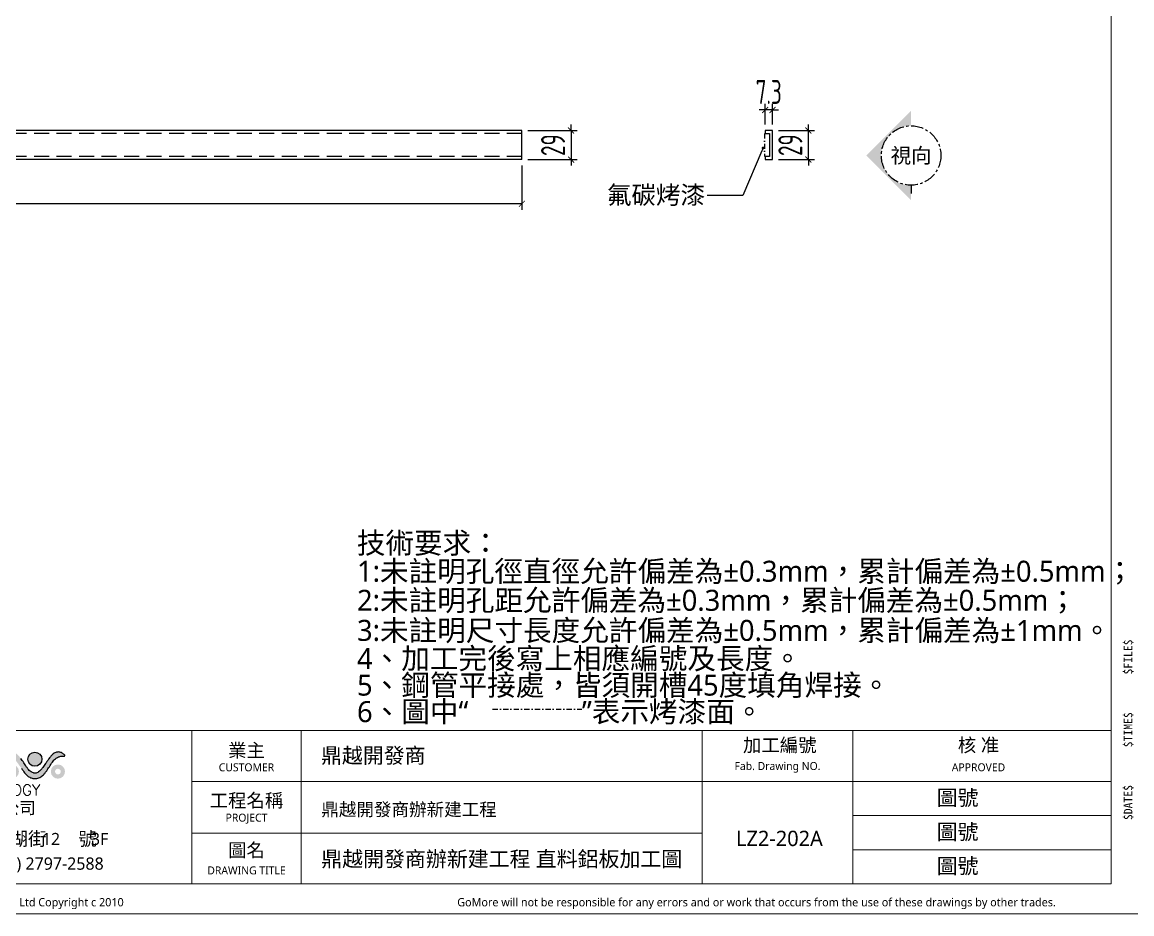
# Model space of a CAD drawing. Extents: x -3378 to 102197, y -3799 to 48702.
# Drawn here: x 12801 to 13910, y 5427 to 6318 of the extents above; entities that cross this region are included whole.
import ezdxf
from ezdxf import colors
from ezdxf.entities.mleader import LeaderData, LeaderLine
from ezdxf.enums import TextEntityAlignment as Align
from ezdxf.math import Vec2, Vec3

# ---------------------------------------------------------------- set-up
doc = ezdxf.new("R2010")
doc.units = 0
for name, pattern in [('CENTER', [2, 1.25, -0.25, 0.25, -0.25]), ('DASHDOT', [1, 0.5, -0.25, 0, -0.25]), ('HIDDEN', [0.375, 0.25, -0.125])]:
    doc.linetypes.add(name, pattern=pattern)
for name, color, linetype in [('DIM', 173, 'Continuous'), ('GM_ANNO_LABL', 4, 'Continuous'), ('GM_ANNO_TEXT', 7, 'Continuous'), ('噴塗面', 6, 'DASHDOT'), ('金屬面材 METAL PANEL', 2, 'Continuous'), ('隱藏線 HIDDEN', 8, 'HIDDEN')]:
    doc.layers.add(name, color=color, linetype=linetype)
doc.layers.add('GM_CNST', color=171, linetype='Continuous', lineweight=5, plot=False)
doc.styles.add('CHINESE', font='ros1.shx', dxfattribs={"width": 0.75, "bigfont": 'hztxt.shx'})
doc.styles.add('GM', font='')
doc.styles.add('TITLE_BLOCK', font='romans.shx', dxfattribs={"width": 0.8, "bigfont": 'stsl.shx'})
doc.styles.get('GM').set_extended_font_data('Microsoft JhengHei')
doc.dimstyles.new('F-06', dxfattribs={"dimscale": 6, "dimtxt": 4, "dimasz": 1, "dimexe": 1, "dimexo": 1, "dimgap": 1, "dimtad": 1, "dimdec": 1, "dimzin": 12, "dimdsep": 46, "dimtxsty": 'CHINESE', "dimblk": 'ARCHTICK', "dimcen": 0, "dimclrd": 4, "dimclre": 4, "dimclrt": 1, "dimadec": 0, "dimazin": 3, "dimtfac": 1, "dimtdec": 1, "dimtix": 1, "dimtmove": 2, "dimatfit": 3, "dimfxl": 1, "dimtolj": 1, "dimtzin": 0, "dimarcsym": 0})

# ---------------------------------------------------------------- blocks, each defined once
blk = doc.blocks.new('_ArchTick')
at = {"color": 0, "linetype": 'ByBlock', "const_width": 0.15}
blk.add_lwpolyline([(-0.5, -0.5), (0.5, 0.5)], dxfattribs=at)
blk = doc.blocks.new('*D1190')
at = {"layer": 'Defpoints', "color": 0, "ltscale": 10, "transparency": 16777216}
for p in [(11568.8, 6180.9), (13300.2, 6180.9, 0), (11568.8, 6136.8)]:
    blk.add_point(p, dxfattribs=at)
at = {"layer": 'DIM', "color": 4, "lineweight": -2, "ltscale": 10, "transparency": 16777216}
for p, q in [((11568.8, 6174.9), (11568.8, 6130.8)), ((13300.2, 6174.9), (13300.2, 6130.8)), ((13300.2, 6136.8), (11568.8, 6136.8))]:
    blk.add_line(p, q, dxfattribs=at)
at = {"layer": 'DIM', "color": 4, "lineweight": -2, "ltscale": 10, "transparency": 16777216, "xscale": 6, "yscale": 6, "zscale": 6, "rotation": 180}
blk.add_blockref('_ArchTick', (11568.8, 6136.8), dxfattribs=at)
at = {"layer": 'DIM', "color": 4, "lineweight": -2, "ltscale": 10, "transparency": 16777216, "xscale": 6, "yscale": 6, "zscale": 6}
blk.add_blockref('_ArchTick', (13300.2, 6136.8), dxfattribs=at)
at = {"layer": 'DIM', "color": 1, "ltscale": 10, "transparency": 16777216, "insert": (12434.5, 6154.8), "char_height": 24, "attachment_point": 5, "style": 'CHINESE'}
blk.add_mtext('\\A1;4275', dxfattribs=at)
blk = doc.blocks.new('*D1191')
at = {"layer": 'Defpoints', "color": 0, "ltscale": 10, "transparency": 16777216}
for p in [(13550.5, 6209.9), (13586.4, 6209.9), (13550.5, 6180.9)]:
    blk.add_point(p, dxfattribs=at)
at = {"layer": 'DIM', "color": 4, "lineweight": -2, "ltscale": 10, "transparency": 16777216}
for p, q in [((13556.5, 6209.9), (13592.4, 6209.9)), ((13586.4, 6209.9), (13586.4, 6215.9)), ((13586.4, 6180.9), (13586.4, 6209.9)), ((13556.5, 6180.9), (13592.4, 6180.9)), ((13586.4, 6180.9), (13586.4, 6174.9))]:
    blk.add_line(p, q, dxfattribs=at)
at = {"layer": 'DIM', "color": 4, "lineweight": -2, "ltscale": 10, "transparency": 16777216, "xscale": 6, "yscale": 6, "zscale": 6}
for p, rotation in [((13586.4, 6209.9), 270), ((13586.4, 6180.9), 90)]:
    blk.add_blockref('_ArchTick', p, dxfattribs=dict(at, rotation=rotation))
at = {"layer": 'DIM', "color": 1, "ltscale": 10, "transparency": 16777216, "insert": (13568.4, 6195.4), "char_height": 24, "attachment_point": 5, "rotation": 90, "style": 'CHINESE'}
blk.add_mtext('\\A1;29', dxfattribs=at)
blk = doc.blocks.new('*D1192')
at = {"layer": 'Defpoints', "color": 0, "ltscale": 10, "transparency": 16777216}
for p in [(13543.2, 6230.5), (13543.2, 6209.9), (13550.5, 6209.9)]:
    blk.add_point(p, dxfattribs=at)
at = {"layer": 'DIM', "color": 4, "lineweight": -2, "ltscale": 10, "transparency": 16777216}
for p, q in [((13543.2, 6215.9), (13543.2, 6236.5)), ((13550.5, 6215.9), (13550.5, 6236.5)), ((13543.2, 6230.5), (13537.2, 6230.5)), ((13550.5, 6230.5), (13543.2, 6230.5)), ((13550.5, 6230.5), (13556.5, 6230.5))]:
    blk.add_line(p, q, dxfattribs=at)
at = {"layer": 'DIM', "color": 4, "lineweight": -2, "ltscale": 10, "transparency": 16777216, "xscale": 6, "yscale": 6, "zscale": 6}
blk.add_blockref('_ArchTick', (13543.2, 6230.5), dxfattribs=at)
at = {"layer": 'DIM', "color": 4, "lineweight": -2, "ltscale": 10, "transparency": 16777216, "xscale": 6, "yscale": 6, "zscale": 6, "rotation": 180}
blk.add_blockref('_ArchTick', (13550.5, 6230.5), dxfattribs=at)
at = {"layer": 'DIM', "color": 1, "ltscale": 10, "transparency": 16777216, "insert": (13546.8, 6248.5), "char_height": 24, "attachment_point": 5, "style": 'CHINESE'}
blk.add_mtext('\\A1;7.3', dxfattribs=at)
blk = doc.blocks.new('*D1193')
at = {"layer": 'Defpoints', "color": 0, "ltscale": 10, "transparency": 16777216}
for p in [(13300.2, 6209.9, 0), (13300.2, 6180.9, 0), (13349.3, 6180.9)]:
    blk.add_point(p, dxfattribs=at)
at = {"layer": 'DIM', "color": 4, "lineweight": -2, "ltscale": 10, "transparency": 16777216}
for p, q in [((13306.2, 6209.9), (13355.3, 6209.9)), ((13349.3, 6209.9), (13349.3, 6215.9)), ((13349.3, 6209.9), (13349.3, 6180.9)), ((13306.2, 6180.9), (13355.3, 6180.9)), ((13349.3, 6180.9), (13349.3, 6174.9))]:
    blk.add_line(p, q, dxfattribs=at)
at = {"layer": 'DIM', "color": 4, "lineweight": -2, "ltscale": 10, "transparency": 16777216, "xscale": 6, "yscale": 6, "zscale": 6}
for p, rotation in [((13349.3, 6209.9), 270), ((13349.3, 6180.9), 90)]:
    blk.add_blockref('_ArchTick', p, dxfattribs=dict(at, rotation=rotation))
at = {"layer": 'DIM', "color": 1, "ltscale": 10, "transparency": 16777216, "insert": (13331.3, 6195.4), "char_height": 24, "attachment_point": 5, "rotation": 90, "style": 'CHINESE'}
blk.add_mtext('\\A1;29', dxfattribs=at)
blk = doc.blocks.new('*U47')
blk.add_hatch(color=256).paths.add_polyline_path([(-4.46, 2.97), (0, -1.49), (0, 0, -1), (0, 5.94), (0, 7.43)])
at = {"linetype": 'ByBlock', "ltscale": 3}
blk.add_lwpolyline([(0, 0), (0, -0.82)], dxfattribs=at)
at = {"linetype": 'ByBlock'}
blk.add_circle((0, 2.97), 2.97, dxfattribs=at)
at = {"layer": 'GM_ANNO_TEXT', "style": 'GM'}
blk.add_attdef('圖號', text='', height=1.5, dxfattribs=at).set_placement((0, 2.97), align=Align.MIDDLE_CENTER)
blk = doc.blocks.new('_Dot')
at = {"color": 0, "linetype": 'ByBlock', "lineweight": -2}
blk.add_line((-0.5, 0), (-1, 0), dxfattribs=at)
at = {"color": 0, "linetype": 'ByBlock', "const_width": 0.5}
blk.add_lwpolyline([(-0.25, 0, 1), (0.25, 0, 1)], format="xyb", close=True, dxfattribs=at)
blk = doc.blocks.new('TK')
h = blk.add_hatch(color=1)
h.dxf.hatch_style = 1
edge = h.paths.add_edge_path()
edge.add_arc((231.76, 26), 0.918, 114.4294, 122.3326)
edge.add_arc((232.22, 25.27), 1.78, 122.3327, 127.1418)
edge.add_arc((232.22, 25.27), 1.78, 127.1419, 131.9513)
edge.add_arc((231.65, 25.92), 0.917, 131.9512, 139.8579)
edge.add_line((230.94, 26.51), (230.76, 26.29))
edge.add_line((230.76, 26.29), (231.23, 26.26))
edge.add_arc((231.05, 23.91), 2.35, 69.6371, 85.6424, ccw=False)
edge.add_arc((231.28, 24.52), 1.7, 49.2402, 69.6371, ccw=False)
edge.add_arc((230.32, 23.41), 3.17, 35.392, 49.2402, ccw=False)
edge.add_arc((218.34, 14.9), 17.86, 31.5434, 35.3919, ccw=False)
edge.add_arc((241.47, 29.09), 9.27, 211.5433, 217.2438)
edge.add_arc((236.58, 25.38), 3.13, 217.2438, 230.0412)
edge.add_arc((235.85, 24.51), 2, 230.0412, 246.6697)
edge.add_arc((235.76, 24.31), 1.78, 246.6696, 264.8188)
edge.add_arc((235.8, 24.68), 2.16, 264.8188, 274.4711)
edge.add_arc((235.82, 24.39), 1.86, 274.4711, 285.2486)
edge.add_arc((235.83, 24.37), 1.84, 285.2486, 296.0811)
edge.add_arc((235.73, 24.58), 2.07, 296.081, 306.0133)
edge.add_arc((235.78, 24.51), 1.98, 306.0134, 316.3716)
edge.add_arc((234.16, 26.05), 4.22, 316.3716, 322.2576)
edge.add_arc((230.7, 28.73), 8.59, 322.2576, 326.2019)
edge.add_arc((203.46, 46.96), 41.38, 326.2019, 327.4312)
edge.add_arc((245.8, 19.91), 8.87, 141.5004, 147.4312, ccw=False)
edge.add_arc((240.98, 23.75), 2.7, 127.1354, 141.5003, ccw=False)
edge.add_arc((240.38, 24.55), 1.71, 108.2514, 127.1354, ccw=False)
edge.add_arc((240.4, 24.46), 1.8, 90.0896, 108.2514, ccw=False)
edge.add_arc((240.39, 30.62), 4.36, 270.0896, 274.0085)
edge.add_arc((240.69, 26.37), 0.0978, 274.0085, 334.1074)
edge.add_arc((240.71, 26.36), 0.0826, 334.1075, 401.984)
edge.add_arc((238.25, 24.15), 3.39, 41.9841, 46.6766)
edge.add_arc((239.74, 25.73), 1.22, 46.6766, 72.4776)
edge.add_arc((239.73, 25.7), 1.25, 72.4776, 97.7376)
edge.add_arc((239.76, 25.47), 1.48, 97.7376, 120.6475)
edge.add_arc((240.06, 24.96), 2.08, 120.6475, 138.4485)
edge.add_arc((240.39, 24.67), 2.51, 138.4485, 143.5499)
edge.add_arc((256.94, 12.44), 23.09, 143.5499, 144.5475)
edge.add_arc((258.84, 11.09), 25.42, 144.5476, 145.6048)
edge.add_arc((261.2, 9.48), 28.28, 145.6048, 146.5809)
edge.add_arc((222.55, 34.97), 18.02, 323.9372, 326.5809, ccw=False)
edge.add_arc((233.26, 27.18), 4.78, 316.8446, 323.9372, ccw=False)
edge.add_arc((234.94, 25.6), 2.47, 306.7002, 316.8446, ccw=False)
edge.add_arc((235.87, 24.36), 0.92, 285.5237, 306.7002, ccw=False)
edge.add_arc((235.55, 25.49), 2.1, 279.0981, 285.5237, ccw=False)
edge.add_arc((235.79, 24.03), 0.618, 263.1176, 279.0981, ccw=False)
edge.add_arc((235.8, 24.11), 0.699, 248.3663, 263.1177, ccw=False)
edge.add_arc((236.69, 26.37), 3.13, 243.512, 248.3663, ccw=False)
edge.add_arc((235.97, 24.92), 1.5, 230.2497, 243.5119, ccw=False)
edge.add_arc((236.47, 25.52), 2.29, 220.5793, 230.2497, ccw=False)
edge.add_arc((238.59, 27.34), 5.08, 214.5626, 220.5793, ccw=False)
edge.add_arc((260.65, 42.53), 31.87, 213.013, 214.5625, ccw=False)
edge.add_arc((220.83, 16.66), 15.62, 33.013, 34.543)
edge.add_arc((220.31, 16.3), 16.26, 34.5429, 36.028)
edge.add_arc((221.77, 17.37), 14.44, 36.028, 37.4982)
edge.add_arc((231.28, 24.66), 2.46, 37.4982, 42.9407)
edge.add_arc((231.31, 24.69), 2.42, 42.9407, 55.7045)
edge.add_arc((231.8, 25.41), 1.55, 55.7046, 73.5445)
edge.add_arc((231.88, 25.67), 1.27, 73.5445, 93.472)
edge.add_arc((231.87, 25.76), 1.19, 93.472, 114.4293)
at = {"linetype": 'Continuous', "lineweight": 0, "ltscale": 2}
h = blk.add_hatch(color=152, dxfattribs=at)
edge = h.paths.add_edge_path(flags=17)
edge.add_arc((231.96, 23.69), 0.473, 0, 360)
edge = h.paths.add_edge_path()
edge.add_arc((231.96, 23.69), 1.18, 0, 360)
edge = h.paths.add_edge_path(flags=17)
edge.add_arc((239.63, 23.69), 0.473, 0, 360)
edge = h.paths.add_edge_path()
edge.add_arc((239.63, 23.69), 1.18, 0, 360)
edge = h.paths.add_edge_path()
edge.add_arc((235.8, 25.75), 1.17, 0, 360)
at = {"lineweight": 0}
for p, q in [((261.93, 5), (261.93, 30.55)), ((280.12, 5), (280.12, 30.55)), ((346.92, 5), (346.92, 30.55)), ((372, 5), (372, 30.55)), ((261.93, 22.04), (415, 22.04)), ((372, 16.36), (415, 16.36)), ((261.93, 13.43), (346.92, 13.43)), ((372, 10.68), (415, 10.68))]:
    blk.add_line(p, q, dxfattribs=at)
at = {"lineweight": 0, "flags": 128}
blk.add_lwpolyline([(3, 30.55), (415, 30.55)], dxfattribs=at)
blk.add_lwpolyline([(233.57, 24.24, 0.024878), (234.09, 23.48, 0.055897), (234.57, 22.98, 0.072683), (235.06, 22.67, 0.079357), (235.6, 22.54, 0.042141), (235.97, 22.53, 0.04706), (236.31, 22.59, 0.047301), (236.64, 22.72, 0.043365), (236.94, 22.9, 0.045227), (237.21, 23.14, 0.025688), (237.5, 23.47, 0.017212), (237.84, 23.95, 0.005364), (238.33, 24.69, -0.025884), (238.86, 25.44, -0.062761), (239.34, 25.91, -0.082584), (239.84, 26.17, -0.079412), (240.4, 26.26, 0.017101), (240.7, 26.27, 0.268412), (240.78, 26.32, 0.305142), (240.77, 26.42, 0.020478), (240.57, 26.61, 0.113056), (240.1, 26.89, 0.110666), (239.56, 26.94, 0.100298), (239, 26.74, 0.077828), (238.51, 26.33, 0.022263), (238.37, 26.16, 0.004353), (238.13, 25.83, 0.004613), (237.86, 25.45, 0.004259), (237.59, 25.05, -0.011536), (237.12, 24.37, -0.030957), (236.74, 23.91, -0.044292), (236.42, 23.62, -0.092664), (236.11, 23.47, -0.028044), (235.88, 23.42, -0.069841), (235.71, 23.42, -0.064454), (235.54, 23.46, -0.021184), (235.3, 23.57, -0.057932), (235.01, 23.76, -0.04222), (234.73, 24.03, -0.026259), (234.41, 24.45, -0.006761), (233.93, 25.17, 0.006676), (233.7, 25.52, 0.00648), (233.45, 25.86, 0.006415)], format="xyb")
blk.add_circle((235.8, 25.75), 1.17)
at = {"lineweight": 0}
blk.add_3dface([(3, 5), (415, 5), (415, 294), (3, 294)], dxfattribs=at)
at = {"layer": 'GM_CNST'}
blk.add_lwpolyline([(3, 294), (415, 294), (415, 30.55), (3, 30.55)], close=True, dxfattribs=at)
at = {"layer": 'GM_CNST', "linetype": 'Continuous', "lineweight": 0}
blk.add_3dface([(420, 0), (0, 0), (0, 297), (420, 297)], dxfattribs=at)
at = {"color": 12, "style": 'TITLE_BLOCK'}
blk.add_text('BUILDING ENVELOPE TECHNOLOGY', height=1.819, dxfattribs=at).set_placement((195.47, 19.71))
at = {"style": 'GM'}
blk.add_text('鼎越開發商辦新建工程 ', height=2.1429, dxfattribs=at).set_placement((283.49, 16.31))
at = {"layer": 'GM_ANNO_TEXT', "style": 'GM'}
blk.add_text('廣懋材料科技股份有限公司', height=2.0442, dxfattribs=at).set_placement((202.51, 16.63))
at = {"layer": 'GM_ANNO_TEXT', "linetype": 'Continuous', "lineweight": 13, "char_height": 1.4309, "rotation": 90, "line_spacing_factor": 0.725792, "style": 'GM'}
for s, insert, attachment_point in [('\\f細明體|b0|i0|c136|p54;$FILE$', (417.96, 39.85), 4), ('\\f細明體|b0|i0|c136|p54;$TIME$', (417.96, 30.65), 5), ('\\f細明體|b0|i0|c136|p54;$DATE$', (417.96, 21.45), 6)]:
    blk.add_mtext(s, dxfattribs=dict(at, insert=insert, attachment_point=attachment_point))
at = {"layer": 'GM_ANNO_TEXT', "linetype": 'Continuous', "char_height": 2.249, "attachment_point": 5, "line_spacing_factor": 0.725792, "style": 'GM'}
for s, insert in [('業主', (271.03, 27.09)), (' 加工編號', (359.46, 27.97)), ('核 准', (392.93, 27.97)), ('工程名稱', (271.03, 18.76)), ('圖名', (271.03, 10.48))]:
    blk.add_mtext(s, dxfattribs=dict(at, insert=insert))
at = {"layer": 'GM_ANNO_TEXT', "attachment_point": 5, "style": 'GM'}
for s, insert, char_height in [('CUSTOMER', (271.03, 24.39), 1.329), ('Fab. Drawing NO.', (359.46, 24.39), 1.3287), ('APPROVED', (392.93, 24.39), 1.329), ('PROJECT', (271.03, 15.84), 1.329), ('DRAWING TITLE', (271.03, 7.22), 1.3287)]:
    blk.add_mtext(s, dxfattribs=dict(at, insert=insert, char_height=char_height))
at = {"layer": 'GM_ANNO_TEXT', "style": 'GM'}
for s, insert, char_height, attachment_point, line_spacing_factor in [('地址:台北市內湖區                 文湖街       號', (190.24, 12.36), 2.2486, 4, 0.725792), ('12', (238.48, 12.46), 2.023, 5, 0.734563), ('3F', (246.58, 12.46), 2.023, 5, 0.734563), ('(02) 2797-2588', (238.07, 8.14), 2.0442, 5, 0.734563)]:
    blk.add_mtext(s, dxfattribs=dict(at, insert=insert, char_height=char_height, attachment_point=attachment_point, line_spacing_factor=line_spacing_factor))
at = {"layer": 'GM_ANNO_TEXT', "linetype": 'Continuous', "lineweight": 0, "attachment_point": 6, "line_spacing_factor": 0.725792, "style": 'GM'}
for s, insert, char_height in [('GoMore Co., Ltd Copyright c 2010', (250.59, 1.7), 1.3798), ('GoMore will not be responsible for any errors and or work that occurs from the use of these drawings by other trades.', (405.81, 1.7), 1.37984)]:
    blk.add_mtext(s, dxfattribs=dict(at, insert=insert, char_height=char_height))
at = {"layer": 'GM_ANNO_TEXT', "style": 'GM'}
for tag, p in [('業主', (283.43, 26.37)), ('圖名', (283.48, 9.14))]:
    blk.add_attdef(tag, text='', height=2.56, dxfattribs=at).set_placement(p, align=Align.MIDDLE_LEFT)
for tag, p in [('繪圖者', (109.3, 23.05)), ('比例尺', (166.71, 23.04)), ('設計者', (109.3, 9.56)), ('單位', (138.49, 9.62)), ('日期', (166.62, 9.45))]:
    blk.add_attdef(tag, text='', height=2.56, dxfattribs=at).set_placement(p, align=Align.CENTER)
for p in [(389.45, 19.37), (389.45, 13.69), (359.78, 12.56), (389.45, 8.01)]:
    blk.add_attdef('加工編號', text='', height=2.56, dxfattribs=at).set_placement(p, align=Align.MIDDLE)
blk = doc.blocks.new('技術要求')
at = {"layer": '噴塗面', "linetype": 'DASHDOT', "ltscale": 10}
blk.add_line((149.9, -180.1), (235.2, -180.1), dxfattribs=at)
at = {"layer": 'GM_ANNO_TEXT', "style": 'GM'}
for s, p in [('技術要求：', (20.5, -31.6, 0)), ('1:未註明孔徑直徑允許偏差為±0.3mm，累計偏差為±0.5mm；', (20.7, -58.5)), ('2:未註明孔距允許偏差為±0.3mm，累計偏差為±0.5mm；', (20.7, -86.2)), ('3:未註明尺寸長度允許偏差為±0.5mm，累計偏差為±1mm。', (20.7, -114.9)), ('4、加工完後寫上相應編號及長度。', (20.7, -141.7)), ('5、鋼管平接處，皆須開槽45度填角焊接。', (20.7, -167.1))]:
    blk.add_text(s, height=20, dxfattribs=at).set_placement(p)
at = {"layer": 'GM_ANNO_TEXT', "color": 0, "style": 'GM'}
blk.add_text('6、圖中“                ”表示烤漆面。', height=20, dxfattribs=at).set_placement((20.7, -192.4))

msp = doc.modelspace()

# ---------------------------------------------------------------- linework, layer by layer
at = {"layer": '噴塗面', "color": 6, "ltscale": 10}
msp.add_line((13542.493, 6206.902, 0), (13542.493, 6183.903, 0), dxfattribs=at)
at = {"layer": '金屬面材 METAL PANEL'}
for p, q in [((13300.225, 6209.902, 0), (11568.783, 6209.902)), ((13300.225, 6180.903, 0), (13300.225, 6209.902, 0)), ((13300.225, 6180.903, 0), (11568.783, 6180.903))]:
    msp.add_line(p, q, dxfattribs=at)
at = {"layer": '金屬面材 METAL PANEL', "elevation": 0}
msp.add_lwpolyline([(13543.167, 6206.903), (13547.493, 6206.902), (13547.493, 6183.902), (13543.167, 6183.903), (13543.167, 6180.903), (13550.493, 6180.902), (13550.493, 6209.902), (13543.167, 6209.903)], close=True, dxfattribs=at)
at = {"layer": '隱藏線 HIDDEN', "ltscale": 60}
for p, q in [((13300.225, 6206.902, 0), (11568.783, 6206.902)), ((13300.225, 6183.903, 0), (11568.783, 6183.903))]:
    msp.add_line(p, q, dxfattribs=at)

# ---------------------------------------------------------------- block references
ref = msp.add_blockref('TK', (11398.793, 5427.217), dxfattribs=dict(xscale=6, yscale=6, zscale=6))
ref.add_attrib('加工編號', '圖號', dxfattribs={"layer": 'GM_ANNO_TEXT', "height": 15.3316, "style": 'GM'}).set_placement((13735.515, 5475.29), align=Align.MIDDLE)
ref.add_attrib('加工編號', '圖號', dxfattribs={"layer": 'GM_ANNO_TEXT', "height": 15.3316, "style": 'GM'}).set_placement((13735.515, 5509.36), align=Align.MIDDLE)
ref.add_attrib('加工編號', '圖號', dxfattribs={"layer": 'GM_ANNO_TEXT', "height": 15.3316, "style": 'GM'}).set_placement((13735.515, 5543.43), align=Align.MIDDLE)
ref.add_attrib('圖名', '鼎越開發商辦新建工程 直料鋁板加工圖', dxfattribs={"layer": 'GM_ANNO_TEXT', "height": 15.33161, "style": 'GM'}).set_placement((13099.648, 5482.047), align=Align.MIDDLE_LEFT)
ref.add_attrib('加工編號', 'LZ2-202A', dxfattribs={"layer": 'GM_ANNO_TEXT', "height": 15.3316, "style": 'GM'}).set_placement((13557.453, 5502.58), align=Align.MIDDLE)
ref.add_attrib('業主', '鼎越開發商', dxfattribs={"layer": 'GM_ANNO_TEXT', "height": 15.3316, "style": 'GM'}).set_placement((13099.394, 5585.442), align=Align.MIDDLE_LEFT)
at = {"xscale": 1.047961827991176, "yscale": 1.047961827991176, "zscale": 1.047961827991176}
msp.add_blockref('技術要求', (13113.718, 5820.382), dxfattribs=at)
at = {"layer": 'GM_ANNO_LABL', "linetype": 'CENTER', "xscale": 10, "yscale": 10, "zscale": 10}
msp.add_blockref('*U47', (13689.054, 6155.312, 0), dxfattribs=at).add_auto_attribs({'圖號': '視向'})

# ---------------------------------------------------------------- dimensions: what is measured, and where the dimension line sits
at = {"layer": 'DIM', "ltscale": 10}
dim = msp.add_linear_dim(base=(13543.167, 6230.547, 0), p1=(13550.493, 6209.902, 0), p2=(13543.167, 6209.903, 0), dimstyle='F-06', dxfattribs=at)
dim.commit()
dim.dimension.update_dxf_attribs({"geometry": '*D1192', "text_midpoint": (13546.83, 6248.547, 0)})
for base, p1, p2, picture, middle in [((13349.344, 6180.903, 0), (13300.225, 6209.902, 0), (13300.225, 6180.903, 0), '*D1193', (13331.344, 6195.403, 0)), ((13586.408, 6209.902, 0), (13550.493, 6180.902, 0), (13550.493, 6209.902, 0), '*D1191', (13568.408, 6195.402, 0))]:
    dim = msp.add_linear_dim(base=base, p1=p1, p2=p2, angle=90, dimstyle='F-06', dxfattribs=at)
    dim.commit()
    dim.dimension.update_dxf_attribs({"geometry": picture, "text_midpoint": middle})
dim = msp.add_linear_dim(base=(11568.783, 6136.773), p1=(13300.225, 6180.903, 0), p2=(11568.783, 6180.903), text='4275', dimstyle='F-06', dxfattribs=at)
dim.commit()
dim.dimension.update_dxf_attribs({"geometry": '*D1190', "text_midpoint": (12434.504, 6154.773)})

# ---------------------------------------------------------------- leaders
at = {"layer": 'GM_ANNO_LABL'}
ml = msp.add_multileader_mtext('Standard', dxfattribs=at)
ml.set_content('{\\fMicrosoft JhengHei|b0|i0|c136|p34;氟碳烤漆}', color=256, style='GM')
ml.set_leader_properties()
ml.set_arrow_properties(name='DOT')
ml.build(insert=Vec2(0, 0))
ml.multileader.update_dxf_attribs({"arrow_head_size": 3})
ctx = ml.context
ctx.base_point, ctx.char_height, ctx.arrow_head_size, ctx.plane_origin = Vec3(13389.08, 6144.898, 0), 18, 3, Vec3(13470.015, 5959.465, 0)
ctx.text_align_type = 2
notes = []
notes.append((ctx, [(0, (1, 1, 0), (13520.83, 6144.898, 0), (-1, 0), 35.576, [(0, [(13541.213, 6192.461, 0)], 0, [])])]))
ctx.mtext.insert, ctx.mtext.rotation, ctx.mtext.alignment, ctx.mtext.flow_direction = Vec3(13483.253, 6154.566, 0), 6.28318531, 3, 5
for ctx, leaders in notes:
    for number, flags, end, landing, length, lines in leaders:
        leader = LeaderData()
        leader.index, (leader.has_last_leader_line, leader.has_dogleg_vector, leader.attachment_direction) = number, flags
        leader.last_leader_point, leader.dogleg_vector, leader.dogleg_length = Vec3(end), Vec3(landing), length
        for number, points, colour, breaks in lines:
            line = LeaderLine()
            line.index, line.vertices, line.color, line.breaks = number, Vec3.list(points), colors.encode_raw_color(colour), breaks
            leader.lines.append(line)
        ctx.leaders.append(leader)

doc.saveas('drawing.dxf')
